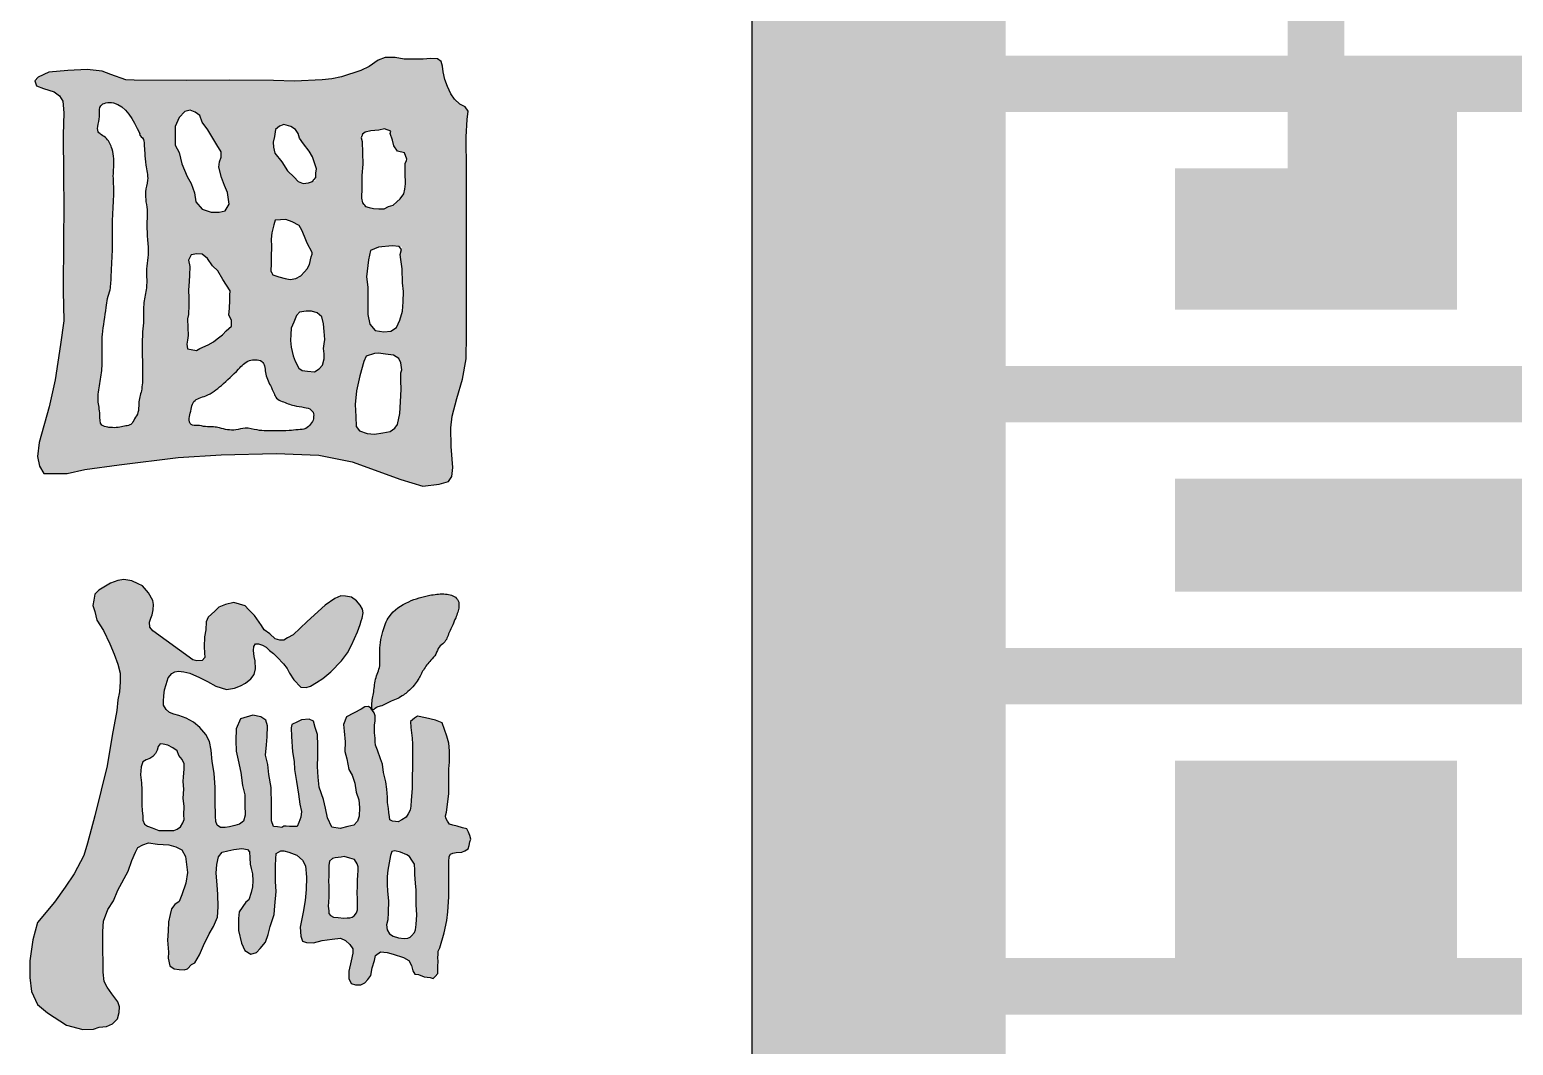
# Model space of a CAD drawing. Extents: x 196430 to 818205, y 904526 to 1974626.
# Drawn here: x 696948 to 698144, y 1837790 to 1838608 of the extents above; entities that cross this region are included whole.
import ezdxf

# ---------------------------------------------------------------- set-up
doc = ezdxf.new("R2010")
doc.units = 0
doc.header["$LTSCALE"] = 1000
doc.header["$MEASUREMENT"] = 0
doc.layers.add('FRAME', color=7, linetype='Continuous')

# ---------------------------------------------------------------- blocks, each defined once
blk = doc.blocks.new('A0')
h = blk.add_hatch(color=256)
h.paths.add_polyline_path([(439903, 457729), (439903, 459229), (438403, 459229), (438403, 457729)])
h.paths.add_polyline_path([(439562.1, 458138.1), (439562.1, 458297.2), (439107.5, 458297.2), (439107.5, 458138.1), (438971.2, 458138.1), (438971.2, 458297.2), (438743.9, 458297.2), (438743.9, 458138.1), (438607.5, 458138.1), (438607.5, 458342.6), (439698.5, 458342.6), (439698.5, 458138.1)], flags=16)
h.paths.add_polyline_path([(439107.5, 457933.5), (438880.3, 457933.5), (438880.3, 457979), (438971.2, 457979), (438971.2, 458047.2), (438743.9, 458047.2), (438743.9, 457979), (438834.8, 457979), (438834.8, 457933.5), (438607.5, 457933.5), (438607.5, 458092.6), (439107.5, 458092.6)], flags=16)
h.paths.add_polyline_path([(439312.1, 458388.1), (439312.1, 458433.5), (439562.1, 458433.5), (439562.1, 458524.5), (438743.9, 458524.5), (438743.9, 458433.5), (439107.5, 458433.5), (439107.5, 458388.1), (438607.5, 458388.1), (438607.5, 458569.9), (439698.5, 458569.9), (439698.5, 458388.1)], flags=16)
h.paths.add_polyline_path([(439312.1, 458615.4), (439312.1, 458660.8), (439562.1, 458660.8), (439562.1, 458774.5), (439107.5, 458774.5), (439107.5, 458615.4), (438607.5, 458615.4), (438607.5, 458819.9), (438834.8, 458819.9), (438834.8, 458774.5), (438743.9, 458774.5), (438743.9, 458660.8), (438971.2, 458660.8), (438971.2, 458819.9), (439698.5, 458819.9), (439698.5, 458615.4)], flags=16)
h.paths.add_polyline_path([(439107.5, 458865.4), (438880.3, 458865.4), (438880.3, 458910.8), (438971.2, 458910.8), (438971.2, 458979), (438743.9, 458979), (438743.9, 458910.8), (438834.8, 458910.8), (438834.8, 458865.4), (438607.5, 458865.4), (438607.5, 459024.5), (439107.5, 459024.5)], flags=16)
at = {"layer": 'FRAME'}
h = blk.add_hatch(color=256, dxfattribs=at)
h.paths.add_polyline_path([(438173, 458728.7), (438173, 458773.1), (438172.7, 458800.1), (438173.6, 458813.9), (438174.2, 458820.6), (438171.9, 458824.2), (438167.5, 458826.4), (438163.3, 458830.2), (438160.4, 458834.5), (438157.7, 458840.6), (438155.4, 458846.1), (438154.1, 458852.4), (438153.6, 458857), (438152.6, 458860.7), (438149.6, 458862.8), (438143.9, 458863.2), (438138, 458862.6), (438122.8, 458862.5), (438115.5, 458863.9), (438107.5, 458863.9), (438101.7, 458861.7), (438094.5, 458856.6), (438087.9, 458853.5), (438072.1, 458848.3), (438064.3, 458846.8), (438056.7, 458846), (438034.4, 458844.9), (438017.3, 458845.4), (437982.3, 458845.7), (437947.6, 458845.4), (437905, 458845.7), (437898.5, 458845.9), (437886.2, 458850.2), (437879.3, 458852.8), (437867.2, 458854.2), (437851.6, 458853.5), (437836.3, 458852), (437827.6, 458848.1), (437825.1, 458845), (437826.3, 458841), (437832.1, 458838.9), (437840.6, 458836.3), (437845, 458833.1), (437847.6, 458828.8), (437848.4, 458819.3), (437847.8, 458801.6), (437848.1, 458769.1), (437848.3, 458742.8), (437848.1, 458718.1), (437847.9, 458675.6), (437848.3, 458651.7), (437845.7, 458632.6), (437841.4, 458604.1), (437836.5, 458582.3), (437828.6, 458553.7), (437827.3, 458542.5), (437828.8, 458534.6), (437832.2, 458528.8), (437840.4, 458528.8), (437851.1, 458528.8), (437865.2, 458531.8), (437893.1, 458535.7), (437940.6, 458541.6), (437975.1, 458543.8), (438019.5, 458544.7), (438054, 458543.4), (438080.8, 458538.2), (438120.1, 458523.9), (438137.8, 458518.4), (438150.8, 458520.1), (438158.5, 458522.2), (438161.1, 458526.3), (438162, 458533.4), (438160.7, 458550.3), (438160.3, 458565.4), (438161.5, 458575), (438165.2, 458589.2), (438169.7, 458604.6), (438172.7, 458621.2), (438172.9, 458640.5)])
h.paths.add_polyline_path([(438121.3, 458659.5), (438119.3, 458652.1), (438116.6, 458646.2), (438111.9, 458643.5), (438106.4, 458642.7), (438099.4, 458643.9), (438095.1, 458649), (438093.5, 458656.8), (438093.5, 458668.7), (438093.3, 458678.7), (438092.4, 458687.2), (438093.9, 458700.9), (438095.5, 458708.5), (438102.1, 458711.1), (438112.9, 458712), (438121, 458711.4), (438119.5, 458705.2), (438119.9, 458701.1), (438121.1, 458693.5), (438121.3, 458682.4), (438122.1, 458675.3), (438121.9, 458666.9)], flags=16)
h.paths.add_polyline_path([(438118.4, 458621.4), (438120.1, 458617.8), (438120.8, 458612.3), (438120, 458609.7), (438120, 458603.4), (438120.4, 458596.7), (438119.7, 458586.5), (438119.2, 458577), (438116.8, 458566.1), (438111.5, 458562.5), (438105.5, 458561.4), (438098.8, 458560.3), (438093, 458561), (438086.7, 458563), (438083.9, 458566.6), (438083.7, 458574.7), (438083.3, 458584.4), (438084.2, 458595.2), (438087.1, 458607.5), (438090.1, 458618.8), (438092.2, 458623.2), (438100.5, 458625.9), (438107.7, 458624.8), (438114.1, 458624.1)], flags=16)
h.paths.add_polyline_path([(438057.6, 458649.2), (438058.2, 458643), (438058.8, 458636.6), (438058.3, 458633.1), (438057.7, 458629.4), (438058.2, 458625), (438058.2, 458621.1), (438056.9, 458616), (438054.2, 458613.1), (438050.4, 458610.5), (438044.8, 458611), (438038.6, 458612), (438034.8, 458619.2), (438033.3, 458623.5), (438031.5, 458630.5), (438031, 458635.8), (438031.4, 458640.7), (438031.6, 458645.8), (438033.8, 458650.5), (438036.9, 458658.4), (438046.3, 458660.1), (438052.7, 458658.2), (438056.4, 458655)], flags=16)
h.paths.add_polyline_path([(438106.6, 458742), (438102.2, 458742), (438097.2, 458742.2), (438089.8, 458744.4), (438088.4, 458750.6), (438088.7, 458758.8), (438088.7, 458768.8), (438089.4, 458777.9), (438089.2, 458787), (438088.9, 458796.2), (438087.4, 458801), (438091.3, 458803.6), (438095.9, 458804.8), (438102.4, 458805.3), (438106.8, 458806.5), (438111.9, 458804.5), (438111.5, 458802.6), (438113.3, 458797.3), (438114.5, 458792.8), (438117.3, 458788.4), (438123, 458787.2), (438125, 458781.7), (438123.6, 458778.6), (438123.6, 458775.1), (438123.6, 458770.9), (438123.9, 458762.1), (438123.3, 458757.8), (438122.4, 458754), (438119.4, 458750), (438116.7, 458747.5), (438113.9, 458745), (438110, 458743.7)], flags=16)
h.paths.add_polyline_path([(438042.3, 458691.3), (438037.8, 458686.3), (438030.7, 458685), (438026.7, 458685.9), (438021.6, 458687.2), (438015.2, 458689.4), (438015.5, 458697.8), (438015.4, 458703.3), (438015.7, 458711.7), (438015.5, 458717.5), (438016.1, 458722.7), (438017.7, 458729), (438018.7, 458732.8), (438022.9, 458733.2), (438027.4, 458733.4), (438032.5, 458731.5), (438038.2, 458728.6), (438040.3, 458724.7), (438042.5, 458719.6), (438044.5, 458714.4), (438048.8, 458706.2), (438047.8, 458703.3), (438046, 458694.9)], flags=16)
edge = h.paths.add_edge_path(flags=16)
edge.add_spline(control_points=[(438049.8, 458575.7), (438049.9, 458577.3), (438047.8, 458580.8), (438041.4, 458582.3), (438033.3, 458583.1), (438026.1, 458586.2), (438019.5, 458588.6), (438017.7, 458594.2), (438014.1, 458600.7), (438010.7, 458608.1), (438010.7, 458615), (438008.2, 458619.8), (438003, 458620.6), (437995.7, 458619.8), (437987.3, 458610.4), (437976.5, 458600.4), (437965, 458590.9), (437953.5, 458588.9), (437951, 458581.5), (437950.2, 458576.1), (437948.9, 458571.2), (437951.4, 458566.9), (437956.8, 458567.8), (437962.5, 458566), (437968.6, 458566.6), (437976.5, 458564.7), (437985.2, 458562.5), (437995.2, 458566.2), (438006, 458562.7), (438017.8, 458563.2), (438028.9, 458562.9), (438036.8, 458564.1), (438043.4, 458564.2), (438047.4, 458568.2), (438049.8, 458571.8), (438049.6, 458574.5), (438049.8, 458575.5), (438049.8, 458575.7)], knot_values=[0, 0, 0, 0, 0.002527, 0.005819, 0.010541, 0.016212, 0.01905, 0.021488, 0.025344, 0.031678, 0.03458, 0.036892, 0.039871, 0.042673, 0.048877, 0.059437, 0.067872, 0.07372, 0.076518, 0.079958, 0.083137, 0.084566, 0.087367, 0.090967, 0.094633, 0.097255, 0.104638, 0.10897, 0.114377, 0.122753, 0.128696, 0.132678, 0.136195, 0.139075, 0.141274, 0.141274, 0.143472, 0.143472, 0.143472, 0.143472], degree=3, periodic=0)
h.paths.add_polyline_path([(438045.6, 458763), (438041.4, 458762.4), (438037.2, 458764.1), (438034.1, 458767.4), (438028.8, 458772.5), (438024, 458779.8), (438018.5, 458786.8), (438017.5, 458791.6), (438017.1, 458795.7), (438018.2, 458800.3), (438019, 458805.8), (438024.1, 458810.4), (438033.7, 458807.8), (438037.3, 458802.7), (438038.4, 458798.9), (438041.5, 458794.3), (438046, 458788.5), (438048.7, 458783.9), (438052.1, 458774.5), (438051.6, 458770.6), (438051.4, 458764.7)], flags=16)
h.paths.add_polyline_path([(437983.5, 458652.2), (437983.5, 458647.4), (437979.2, 458643.6), (437976.3, 458640.4), (437970.9, 458636.2), (437964.8, 458632.3), (437957.9, 458629.4), (437955.2, 458627.7), (437950.9, 458628.5), (437948.1, 458629.2), (437947.6, 458632.8), (437948.1, 458636.1), (437948.5, 458640), (437948.3, 458646.2), (437948.1, 458653.4), (437948.8, 458656.7), (437949.2, 458664.2), (437949.2, 458670.1), (437948.8, 458676.4), (437949.5, 458683.3), (437949.7, 458688.4), (437950, 458695.5), (437949, 458700.6), (437950.9, 458704.9), (437955.5, 458705.8), (437959.8, 458705.4), (437964.3, 458702), (437968.2, 458696), (437972.5, 458692), (437976.5, 458685), (437982.5, 458675.9), (437982.3, 458672.5), (437982.3, 458668), (437981.8, 458661.8), (437981.3, 458656.3)], flags=16)
h.paths.add_polyline_path([(437981.6, 458745.6), (437978.5, 458740.4), (437973.6, 458739.2), (437967.2, 458739.2), (437959.8, 458741.6), (437954.9, 458747.5), (437953.7, 458754.8), (437950.9, 458762.5), (437947.9, 458768), (437943.6, 458778.2), (437941.4, 458787.4), (437938, 458793.2), (437938, 458800.6), (437938, 458808.3), (437941.4, 458815.6), (437946, 458820.3), (437950.3, 458821.5), (437954.3, 458819.9), (437958, 458817.2), (437959.8, 458811.7), (437964.4, 458805.5), (437971.8, 458793.5), (437975.2, 458788), (437975.2, 458783.7), (437973.9, 458779.7), (437973.3, 458775.4), (437975.5, 458767.1), (437977.9, 458760.7), (437980.4, 458755.1)], flags=16)
edge = h.paths.add_edge_path(flags=16)
edge.add_spline(control_points=[(437909.7, 458802.6), (437904.2, 458813.8), (437897.6, 458827.2), (437882.7, 458827.9), (437876.8, 458825.1), (437877.4, 458817.5), (437876.5, 458811.2), (437874.9, 458804.2), (437879.3, 458801.3), (437884.4, 458798), (437887.5, 458790.6), (437889.3, 458780.4), (437887.9, 458770.2), (437889.1, 458755.8), (437888, 458742.5), (437887.6, 458729.4), (437887.6, 458719.8), (437887.8, 458706.5), (437886.5, 458691.9), (437886.5, 458678.1), (437883.3, 458669.8), (437882.2, 458657.5), (437879.2, 458643.5), (437879.1, 458627.6), (437879.6, 458614.3), (437877.5, 458601.4), (437875.1, 458588), (437878, 458577.7), (437877, 458567.3), (437883.5, 458565.9), (437888.3, 458565.5), (437893.3, 458565.7), (437898.1, 458567), (437903.2, 458567.8), (437905.4, 458573), (437909.1, 458578), (437908.3, 458586.3), (437911.6, 458596.1), (437912.1, 458610.4), (437911.4, 458626.1), (437911.6, 458640.9), (437913, 458653.9), (437912.1, 458665.9), (437916.1, 458680), (437914.4, 458693.1), (437917.5, 458709.9), (437914.4, 458724.5), (437916.4, 458741.4), (437912.7, 458753.4), (437917.1, 458765.9), (437914.4, 458776.5), (437913.6, 458786.1), (437913.2, 458793.6), (437913.1, 458798.6), (437908.5, 458801.9), (437909.7, 458802.6)], knot_values=[0, 0, 0, 0, 0.018146, 0.021527, 0.024136, 0.027751, 0.032484, 0.035867, 0.037864, 0.040682, 0.045977, 0.050365, 0.058073, 0.062776, 0.074435, 0.080265, 0.084588, 0.090415, 0.102457, 0.109059, 0.113164, 0.117151, 0.129485, 0.137005, 0.143584, 0.151453, 0.159009, 0.165443, 0.170235, 0.173027, 0.175101, 0.178487, 0.181175, 0.183551, 0.186522, 0.189717, 0.193869, 0.199619, 0.206783, 0.217498, 0.225959, 0.231422, 0.239131, 0.245805, 0.25558, 0.260686, 0.274148, 0.27979, 0.288843, 0.294189, 0.300997, 0.306477, 0.310428, 0.313259, 0.31555, 0.31555, 0.31555, 0.31555], degree=3, periodic=0)
h = blk.add_hatch(color=256, dxfattribs=at)
h.paths.add_polyline_path([(438138.8, 458123.1), (438143.6, 458122.4), (438146, 458121.6), (438147.8, 458123.3), (438149.7, 458125.7), (438149.8, 458128.2), (438149.9, 458132), (438150.1, 458135.1), (438149.8, 458138.9), (438150.1, 458140.8), (438150.1, 458143.7), (438151.4, 458146.4), (438154.9, 458158.4), (438157.2, 458168.5), (438158, 458175.5), (438158.8, 458187.6), (438158.8, 458196.6), (438158.8, 458203.1), (438158.7, 458215.7), (438158.9, 458219.9), (438160.1, 458221.8), (438162, 458222.7), (438164.7, 458223.3), (438169.2, 458223.4), (438171.7, 458224.7), (438174.3, 458226.3), (438175.2, 458228.8), (438175.6, 458231.9), (438176.3, 458234.1), (438175.6, 458237), (438174.6, 458239.6), (438173.1, 458242.2), (438169.7, 458243.1), (438165.3, 458244.5), (438162, 458245.4), (438159.2, 458246.1), (438157.6, 458248.6), (438156.3, 458251), (438155.9, 458252.9), (438156.7, 458255.7), (438158.7, 458270.4), (438158.8, 458282.9), (438158.6, 458290.7), (438159.2, 458296), (438159.1, 458305.1), (438158.7, 458311.3), (438157.1, 458316.9), (438153.2, 458327.8), (438147.9, 458330), (438139.9, 458331.7), (438133.4, 458333.1), (438131, 458331.6), (438127.9, 458328.7), (438128, 458324.1), (438129.2, 458315.5), (438129.3, 458310.5), (438129.3, 458302.2), (438129.4, 458297.3), (438129.3, 458292.8), (438129.2, 458283.4), (438129.1, 458274.8), (438128.4, 458265.5), (438128, 458260.7), (438127.4, 458257.4), (438126, 458254.5), (438124.4, 458251.8), (438120.8, 458249.5), (438117.9, 458247.9), (438115.8, 458248.1), (438113.2, 458248.4), (438111.1, 458249.5), (438110.9, 458252.1), (438110.4, 458255.4), (438110.1, 458258.8), (438109.3, 458263.5), (438109.3, 458267.9), (438108.6, 458274.4), (438107.9, 458280.1), (438106.1, 458287.7), (438105.3, 458294.4), (438103.5, 458298.6), (438101.1, 458305.8), (438099.7, 458309.7), (438099.2, 458312.4), (438099.3, 458315.4), (438098.7, 458319.8), (438098.7, 458322.7), (438098.8, 458326.1), (438099.4, 458329), (438099.4, 458331.3), (438099.4, 458333.4), (438098.6, 458335.8), (438095.8, 458339.5), (438093.9, 458341), (438091.1, 458340.6), (438088.1, 458338.8), (438076.2, 458332.5), (438073.9, 458326.5), (438074.3, 458321.1), (438075.1, 458312.4), (438074.9, 458304.7), (438076.6, 458298.7), (438078.2, 458290.2), (438080.7, 458285.6), (438083, 458279.2), (438084.1, 458271.9), (438086.1, 458265.7), (438086.7, 458259.5), (438086.3, 458252.4), (438085.1, 458248.5), (438082, 458245.4), (438077.4, 458244.1), (438071.2, 458242.7), (438064.3, 458243.7), (438060.9, 458251.3), (438059.3, 458259.1), (438057.8, 458265.9), (438054.1, 458275.8), (438053.3, 458283.9), (438052.8, 458292.5), (438053.1, 458300.9), (438053.1, 458309.5), (438052.8, 458318.4), (438051, 458323.9), (438049.7, 458329.1), (438046, 458330.7), (438040, 458330.1), (438036.6, 458328.6), (438032.2, 458326.5), (438031.7, 458323.6), (438031.9, 458316.8), (438032.6, 458304.5), (438034.1, 458296.7), (438034.2, 458290.2), (438036, 458280.4), (438037.4, 458270.3), (438038.6, 458262.1), (438039.9, 458256.3), (438039.5, 458251.7), (438037.9, 458247.5), (438036.5, 458244.1), (438033.5, 458244.1), (438030.3, 458244.3), (438027.6, 458244.6), (438025.8, 458244.6), (438024.2, 458243.5), (438020.6, 458243.8), (438017.5, 458244.2), (438015.7, 458248.7), (438015.7, 458251.6), (438015.7, 458255.7), (438015.9, 458261.7), (438015.6, 458275.7), (438013.7, 458286.1), (438012.8, 458294.2), (438011, 458301.8), (438011.7, 458310.1), (438012.4, 458316.5), (438012.6, 458325.3), (438011.2, 458329.9), (438007.3, 458332.7), (438000.6, 458333.8), (437990.7, 458330.9), (437987.2, 458322.9), (437987, 458313.6), (437987.2, 458304.8), (437988.8, 458297.7), (437991.1, 458287.7), (437992.3, 458277.3), (437994.3, 458269.8), (437994.3, 458261.6), (437994.5, 458253.3), (437993.1, 458248.6), (437990.1, 458246), (437986.2, 458244.9), (437981.9, 458243.9), (437978.3, 458243.3), (437974.8, 458243.5), (437972, 458245.3), (437970.9, 458248.2), (437970.7, 458252.5), (437970.3, 458264.5), (437970.5, 458275.7), (437969.5, 458287.1), (437967.9, 458296.7), (437967.1, 458305.8), (437965.9, 458312.6), (437962.8, 458318.3), (437958.1, 458324), (437953, 458328.2), (437947.1, 458331.6), (437941.1, 458333.6), (437937, 458334.6), (437933.5, 458336), (437930.9, 458338.6), (437928.6, 458342), (437928.8, 458345.2), (437929.1, 458349.4), (437929.6, 458354.2), (437930.9, 458358.7), (437932.5, 458364.1), (437935.4, 458367.5), (437937.9, 458368.9), (437940.7, 458369.4), (437945, 458368.9), (437950, 458367.8), (437957.8, 458364.3), (437964.2, 458361.1), (437970.9, 458357.4), (437979.6, 458354.6), (437986, 458355.7), (437990.8, 458357.5), (437994.9, 458359.6), (437999.1, 458363.3), (438001.9, 458366.8), (438002.9, 458371.3), (438002.6, 458377.8), (438001.9, 458381.2), (438001.3, 458385.9), (438001.5, 458389.3), (438002.9, 458391.3), (438005.3, 458391.3), (438008.5, 458390.2), (438011.4, 458388.8), (438014.1, 458386.1), (438017.4, 458383.7), (438020.4, 458380.6), (438025.4, 458375.4), (438028.4, 458371.4), (438030.2, 458367.7), (438033.7, 458362.5), (438039.4, 458356.5), (438043.6, 458356.2), (438047.3, 458357.3), (438052.1, 458360.3), (438057.1, 458363.5), (438063.5, 458368.9), (438072.1, 458377.8), (438076.9, 458384.1), (438080.3, 458390.2), (438085.1, 458401.2), (438087.2, 458406.9), (438088.1, 458409.9), (438088.8, 458412.1), (438089.7, 458416.3), (438089, 458419.3), (438087.2, 458422.5), (438084.4, 458426), (438080.2, 458429), (438075.3, 458429.8), (438071.6, 458430), (438066.7, 458427.9), (438059.1, 458422.5), (438044.4, 458409.4), (438039, 458404.1), (438033.3, 458398.7), (438028.8, 458396.2), (438025.8, 458394.3), (438022.5, 458394.3), (438018.8, 458395.4), (438014.4, 458399.4), (438009.8, 458402.7), (438007.7, 458406.3), (438002.2, 458414.2), (437997.3, 458419.1), (437994.5, 458421.9), (437985.5, 458424.6), (437978.6, 458423.1), (437973.3, 458420.9), (437970.2, 458417.7), (437964.7, 458412.9), (437963.1, 458409.1), (437962.8, 458402.7), (437961.7, 458397.1), (437961.6, 458389), (437961.9, 458384.1), (437962.1, 458380.4), (437959.8, 458378.1), (437955.6, 458377.6), (437952.4, 458378.6), (437920.2, 458401.9), (437917.7, 458404.9), (437917.4, 458408.9), (437918.4, 458412.2), (437919.5, 458414.7), (437920.3, 458418.9), (437920.7, 458423), (437920.2, 458426.3), (437916.7, 458432.5), (437911.7, 458438.1), (437908.2, 458439.7), (437903.3, 458442.1), (437896.8, 458443.2), (437891.9, 458442.5), (437886.1, 458440.2), (437876.7, 458434.6), (437873.5, 458431.4), (437872.6, 458426.5), (437871.9, 458422.2), (437873.5, 458417.5), (437875.1, 458410.5), (437880.4, 458402.2), (437885.4, 458391.5), (437889, 458383.2), (437891.8, 458375.1), (437893.9, 458367.7), (437893.9, 458360.9), (437893.4, 458352.8), (437891.8, 458346.4), (437891.2, 458337.7), (437887.4, 458317.6), (437883.2, 458293.2), (437878.6, 458273.4), (437873.3, 458252.8), (437867.4, 458230.8), (437864.5, 458220.8), (437856.6, 458206), (437849.6, 458195.3), (437840.8, 458183.1), (437827.2, 458166.9), (437823.5, 458153), (437820.9, 458135.9), (437820.9, 458122.4), (437822.3, 458111.3), (437827.2, 458100.8), (437835.3, 458094.1), (437850.6, 458084.1), (437863.6, 458080.5), (437872.2, 458080.8), (437876.8, 458082.4), (437882.8, 458083.1), (437887.7, 458085.2), (437891.6, 458089.1), (437893, 458094.2), (437893.3, 458098.9), (437891.9, 458103), (437887, 458109.3), (437883.3, 458114.7), (437881, 458119.3), (437880.1, 458126.7), (437880, 458135), (437879.8, 458144.5), (437879.8, 458152.4), (437879.8, 458159.6), (437880.3, 458167.9), (437883.8, 458177.2), (437888.4, 458184.4), (437891.9, 458192.8), (437900.2, 458208.1), (437903.2, 458216.9), (437906.2, 458223.5), (437908.1, 458227.2), (437912, 458229.3), (437916.7, 458231.1), (437923.9, 458229.9), (437933.1, 458229.5), (437938.8, 458227.9), (437943.5, 458225.3), (437946.5, 458219.9), (437948.1, 458207), (437946.8, 458198.6), (437943.4, 458189), (437941.3, 458183.8), (437937.8, 458181.4), (437935.3, 458177.9), (437934, 458173.4), (437932.7, 458167.4), (437932.6, 458159.9), (437932, 458152.6), (437932.7, 458143), (437932.6, 458138), (437933.8, 458132), (437937.4, 458129.5), (437941.4, 458129), (437945.4, 458128.8), (437948, 458129.5), (437951.2, 458132.9), (437954, 458134.3), (437957.8, 458140.9), (437961.1, 458148.4), (437965.6, 458157.8), (437968.9, 458163.7), (437972.2, 458171.2), (437972.8, 458179.4), (437972.6, 458189.3), (437972.1, 458197.2), (437971.2, 458206.6), (437971.6, 458213.5), (437973.1, 458219.8), (437976.1, 458223.5), (437980.6, 458224.5), (437985.3, 458225.6), (437991.9, 458226.4), (437996.5, 458225.6), (437998.1, 458223.9), (437998.3, 458218.9), (437998.5, 458213.9), (437999.4, 458210.3), (438000.5, 458206), (438000.6, 458200.5), (438000.4, 458195.6), (437999.3, 458190.9), (437997.4, 458185), (437995, 458183.1), (437989.6, 458175.5), (437989.2, 458170.1), (437989.2, 458160.4), (437991.5, 458150.2), (437994.2, 458144.2), (437999.2, 458141.3), (438003.7, 458142.7), (438006.7, 458145.9), (438011, 458150.9), (438013, 458157.2), (438014.6, 458163.7), (438018, 458173.2), (438018.4, 458180.3), (438019.6, 458191.7), (438018.9, 458200), (438018.9, 458207.4), (438019.1, 458212.9), (438019.2, 458218.1), (438019.6, 458222.4), (438023.2, 458224.5), (438025.8, 458224.5), (438029.8, 458223.6), (438036.2, 458221.1), (438040.8, 458217), (438043.2, 458212.4), (438044, 458203.5), (438043.6, 458193.3), (438042.9, 458184.6), (438041.4, 458175.2), (438039, 458163.1), (438039.3, 458155.9), (438040.8, 458151.8), (438044, 458150.7), (438049.7, 458150.5), (438056.6, 458152.2), (438064.7, 458153.5), (438071.4, 458154.2), (438075.3, 458152.4), (438079, 458149), (438081.2, 458145.7), (438081.2, 458142), (438080.1, 458135.9), (438078.2, 458127.7), (438078.2, 458121.7), (438080.1, 458117.8), (438083.5, 458116.7), (438087.8, 458116.6), (438091, 458118.1), (438093.4, 458121), (438095.8, 458124.1), (438096.8, 458130.3), (438098.9, 458136.1), (438099.7, 458140.2), (438103.7, 458143.3), (438109, 458142.7), (438113.9, 458141.2), (438122.1, 458138.5), (438126.5, 458136.2), (438128.6, 458132.3), (438129.6, 458128), (438131.2, 458125.3), (438134.2, 458125)])
h.paths.add_polyline_path([(438124.9, 458221.4), (438126.9, 458219.9), (438129, 458217), (438131.1, 458213.8), (438131.3, 458208.9), (438131.3, 458205.4), (438131.7, 458198.6), (438132.3, 458192.9), (438132.3, 458187.1), (438132.5, 458181.2), (438133, 458173), (438132.5, 458165.1), (438131.9, 458161), (438131, 458158.8), (438127.9, 458155.3), (438125.7, 458154.3), (438122.6, 458154), (438118.2, 458154.5), (438113.8, 458155.9), (438110.9, 458157.7), (438109, 458160.8), (438108.4, 458164.9), (438109.5, 458169), (438109.8, 458175), (438110, 458184.3), (438109.2, 458192.2), (438109.1, 458197.5), (438109.1, 458204), (438109.5, 458209), (438110.6, 458214.9), (438111.8, 458220.9), (438112.8, 458224), (438115.1, 458224.5), (438119.7, 458223.5)], flags=16)
h.paths.add_polyline_path([(438084.7, 458214), (438085.5, 458211.7), (438085.5, 458209.1), (438085.3, 458204.8), (438085, 458201.2), (438085.1, 458196), (438084.9, 458190.8), (438085.1, 458185.9), (438085.1, 458180.7), (438085.1, 458177), (438084.3, 458174.7), (438082.5, 458172.1), (438080.9, 458171.1), (438078.8, 458170.7), (438076.8, 458170.7), (438074.1, 458170.3), (438069.6, 458170.8), (438065.8, 458171.1), (438063.3, 458172.4), (438062.1, 458174), (438061.9, 458176.2), (438061.5, 458179.9), (438061.7, 458183.2), (438061.9, 458187.4), (438061.9, 458192.2), (438062, 458195.9), (438061.8, 458200.8), (438062, 458204), (438062, 458207.2), (438061.9, 458210.3), (438062.1, 458212.9), (438062.6, 458216.3), (438065, 458218.4), (438067.2, 458218.9), (438071.8, 458219.5), (438074.4, 458219.9), (438078.8, 458218.7), (438082.7, 458217.5)], flags=16)
h.paths.add_polyline_path([(437945.3, 458249.9), (437944.2, 458247.1), (437942.3, 458243.9), (437939.8, 458242), (437937, 458241.1), (437933.5, 458241), (437929.2, 458241), (437925, 458241.1), (437919.6, 458243.1), (437915.9, 458244.5), (437913.4, 458246.2), (437912, 458249.2), (437912, 458252.7), (437911.5, 458256.9), (437911.3, 458261.6), (437911.3, 458267.4), (437911.3, 458273.8), (437911, 458279.3), (437910.3, 458285.9), (437910.6, 458292.2), (437912.2, 458296.4), (437914.7, 458297.8), (437917.6, 458299), (437920.1, 458300.6), (437922.2, 458303.1), (437923.6, 458305.7), (437924.5, 458308.7), (437926, 458310.8), (437928.5, 458310.6), (437932.1, 458309.7), (437936.3, 458307.6), (437939.8, 458305.2), (437941.2, 458301.3), (437943.9, 458298.3), (437945.4, 458294.7), (437945.3, 458290.3), (437944.9, 458284.3), (437944.6, 458280.5), (437945.1, 458274.2), (437944.7, 458267), (437945.3, 458260.2), (437945.1, 458253.6)], flags=16)
edge = h.paths.add_edge_path(flags=17)
edge.add_spline(control_points=[(438166.7, 458424.9), (438166.1, 458426.4), (438163.4, 458430.7), (438153.9, 458432.1), (438141.3, 458430.5), (438125.6, 458426), (438110.5, 458416.2), (438104.7, 458399.9), (438102.3, 458386.4), (438104, 458373.1), (438098.8, 458363.1), (438098.5, 458350.9), (438096.1, 458344.5), (438097, 458337.2), (438100, 458340.5), (438105.1, 458341), (438110.9, 458345.1), (438117.5, 458347.1), (438121.9, 458349.9), (438126.5, 458353.4), (438130.5, 458357.6), (438134.7, 458363.4), (438138, 458370.9), (438143.4, 458377.3), (438148.7, 458382.8), (438150, 458389), (438156.4, 458392.7), (438158.4, 458399.9), (438161.9, 458406.4), (438164, 458412), (438166, 458416.7), (438166.9, 458421), (438166.8, 458423.7), (438166.7, 458424.9)], knot_values=[0, 0, 0, 0, 0.002692, 0.008053, 0.014389, 0.024295, 0.035141, 0.042526, 0.052333, 0.057947, 0.064309, 0.070692, 0.07693, 0.078151, 0.079415, 0.081932, 0.087368, 0.090515, 0.093501, 0.096003, 0.100054, 0.103071, 0.107974, 0.113555, 0.117059, 0.120563, 0.123378, 0.128503, 0.132374, 0.135783, 0.13841, 0.14091, 0.142898, 0.142898, 0.142898, 0.142898], degree=3, periodic=0)
blk.add_lwpolyline([(438403, 459229), (438403, 457729), (439903, 457729), (439903, 459229)], close=True)
for points in [[(438174.2, 458820.6), (438171.9, 458824.2), (438167.5, 458826.4), (438163.3, 458830.2), (438160.4, 458834.5), (438157.7, 458840.6), (438155.4, 458846.1), (438154.1, 458852.4), (438153.6, 458857), (438152.6, 458860.7), (438149.6, 458862.8), (438143.9, 458863.2), (438138, 458862.6), (438122.8, 458862.5), (438115.5, 458863.9), (438107.5, 458863.9), (438101.7, 458861.7), (438094.5, 458856.6), (438087.9, 458853.5), (438072.1, 458848.3), (438064.3, 458846.8), (438056.7, 458846), (438034.4, 458844.9), (438017.3, 458845.4), (437982.3, 458845.7), (437947.6, 458845.4), (437905, 458845.7), (437898.5, 458845.9), (437886.2, 458850.2), (437879.3, 458852.8), (437867.2, 458854.2), (437851.6, 458853.5), (437836.3, 458852), (437827.6, 458848.1), (437825.1, 458845), (437826.3, 458841), (437832.1, 458838.9), (437840.6, 458836.3), (437845, 458833.1), (437847.6, 458828.8), (437848.4, 458819.3), (437847.8, 458801.6), (437848.1, 458769.1), (437848.3, 458742.8), (437848.1, 458718.1), (437847.9, 458675.6), (437848.3, 458651.7), (437845.7, 458632.6), (437841.4, 458604.1), (437836.5, 458582.3), (437828.6, 458553.7), (437827.3, 458542.5), (437828.8, 458534.6), (437832.2, 458528.8), (437840.4, 458528.8), (437851.1, 458528.8), (437865.2, 458531.8), (437893.1, 458535.7), (437940.6, 458541.6), (437975.1, 458543.8), (438019.5, 458544.7), (438054, 458543.4), (438080.8, 458538.2), (438120.1, 458523.9), (438137.8, 458518.4), (438150.8, 458520.1), (438158.5, 458522.2), (438161.1, 458526.3), (438162, 458533.4), (438160.7, 458550.3), (438160.3, 458565.4), (438161.5, 458575), (438165.2, 458589.2), (438169.7, 458604.6), (438172.7, 458621.2), (438172.9, 458640.5), (438173, 458728.7), (438173, 458773.1), (438172.7, 458800.1), (438173.6, 458813.9), (438174.2, 458820.6)], [(437981.6, 458745.6), (437980.4, 458755.1), (437977.9, 458760.7), (437975.5, 458767.1), (437973.3, 458775.4), (437973.9, 458779.7), (437975.2, 458783.7), (437975.2, 458788), (437971.8, 458793.5), (437964.4, 458805.5), (437959.8, 458811.7), (437958, 458817.2), (437954.3, 458819.9), (437950.3, 458821.5), (437946, 458820.3), (437941.4, 458815.6), (437938, 458808.3), (437938, 458800.6), (437938, 458793.2), (437941.4, 458787.4), (437943.6, 458778.2), (437947.9, 458768), (437950.9, 458762.5), (437953.7, 458754.8), (437954.9, 458747.5), (437959.8, 458741.6), (437967.2, 458739.2), (437973.6, 458739.2), (437978.5, 458740.4), (437981.6, 458745.6)], [(438051.3, 458776.7), (438048.7, 458783.9), (438046, 458788.5), (438041.5, 458794.3), (438038.4, 458798.9), (438037.3, 458802.7), (438035, 458805.9), (438031.4, 458808.4), (438025.7, 458810), (438022.3, 458808.7), (438019, 458805.8), (438018.2, 458800.3), (438017.1, 458795.7), (438017.5, 458791.6), (438018.5, 458786.8), (438024, 458779.8), (438028.8, 458772.5), (438034.1, 458767.4), (438037.2, 458764.1), (438041.4, 458762.4), (438045.6, 458763), (438048.8, 458763.9), (438051.5, 458767.1), (438051.6, 458770.6), (438052.1, 458774.2), (438051.3, 458776.7)], [(438124.9, 458782), (438123, 458787.2), (438117.3, 458788.4), (438114.5, 458792.8), (438113.3, 458797.3), (438111.5, 458802.6), (438111.9, 458804.5), (438106.8, 458806.5), (438102.4, 458805.3), (438095.9, 458804.8), (438091.3, 458803.6), (438089, 458802), (438088, 458799.1), (438088.9, 458796.2), (438089.2, 458787), (438089.4, 458777.9), (438088.7, 458768.8), (438088.7, 458758.8), (438088.4, 458750.6), (438089.2, 458746.9), (438091.5, 458743.9), (438094.6, 458743), (438098.1, 458742.1), (438102.2, 458742), (438106.6, 458742), (438110, 458743.7), (438113.9, 458745), (438116.7, 458747.5), (438119.4, 458750), (438122.4, 458754), (438123.3, 458757.8), (438123.9, 458762.1), (438123.6, 458770.9), (438123.6, 458775.1), (438123.6, 458778.6), (438124.6, 458780.8), (438124.9, 458782)], [(438048.6, 458706.7), (438044.5, 458714.4), (438042.5, 458719.6), (438040.3, 458724.7), (438038.2, 458728.6), (438032.5, 458731.5), (438027.4, 458733.4), (438022.9, 458733.2), (438018.7, 458732.8), (438017.7, 458729), (438016.1, 458722.7), (438015.5, 458717.5), (438015.7, 458711.7), (438015.4, 458703.3), (438015.5, 458697.8), (438015.3, 458691.6), (438016.9, 458688.8), (438021.6, 458687.2), (438026.7, 458685.9), (438030.7, 458685), (438035.4, 458685.9), (438039.3, 458688), (438042.3, 458691.3), (438044.6, 458693.6), (438046.5, 458697.1), (438047.8, 458703.3), (438048.6, 458705.4), (438048.6, 458706.7)], [(438119.5, 458705.2), (438120.5, 458709.3), (438118.6, 458711.5), (438112.9, 458712), (438102.1, 458711.1), (438095.5, 458708.5), (438093.9, 458700.9), (438092.4, 458687.2), (438093.3, 458678.7), (438093.5, 458668.7), (438093.5, 458656.8), (438095.1, 458649), (438099.4, 458643.9), (438106.4, 458642.7), (438111.9, 458643.5), (438116.6, 458646.2), (438119.3, 458652.1), (438121.3, 458659.5), (438121.9, 458666.9), (438122.1, 458675.3), (438121.3, 458682.4), (438121.1, 458693.5), (438119.9, 458701.1), (438119.5, 458705.2)], [(437983.5, 458647.4), (437983.5, 458652.2), (437981.3, 458656.3), (437981.8, 458661.8), (437982.3, 458668), (437982.3, 458672.5), (437982.5, 458675.9), (437976.5, 458685), (437972.5, 458692), (437968.2, 458696), (437964.3, 458702), (437959.8, 458705.4), (437955.5, 458705.8), (437950.9, 458704.9), (437949, 458700.6), (437950, 458695.5), (437949.7, 458688.4), (437949.5, 458683.3), (437948.8, 458676.4), (437949.2, 458670.1), (437949.2, 458664.2), (437948.8, 458656.7), (437948.1, 458653.4), (437948.3, 458646.2), (437948.5, 458640), (437948.1, 458636.1), (437947.6, 458632.8), (437948.1, 458629.2), (437950.9, 458628.5), (437955.2, 458627.7), (437957.9, 458629.4), (437964.8, 458632.3), (437968.9, 458634.9), (437972, 458637.1), (437976.3, 458640.4), (437979.2, 458643.6), (437983.5, 458647.4), (437983.5, 458647.4)], [(438058.8, 458636.6), (438058.2, 458643), (438057.6, 458649.2), (438056.4, 458655), (438052.7, 458658.2), (438048, 458659.6), (438043.7, 458659.6), (438038.4, 458658.6), (438036, 458656), (438033.8, 458650.5), (438031.6, 458645.8), (438031.4, 458640.7), (438031, 458635.8), (438031.5, 458630.5), (438033.3, 458623.5), (438034.8, 458619.2), (438037.8, 458613.6), (438040.6, 458611.7), (438044.8, 458611), (438050.4, 458610.5), (438054.2, 458613.1), (438056.9, 458616), (438058.2, 458621.1), (438058.2, 458625), (438057.7, 458629.4), (438058.3, 458633.1), (438058.8, 458636.6)], [(438120.1, 458617.8), (438118.4, 458621.4), (438114.1, 458624.1), (438107.7, 458624.8), (438101.9, 458625.6), (438098.8, 458625.3), (438092.2, 458623.2), (438090.1, 458618.8), (438087.1, 458607.5), (438084.2, 458595.2), (438083.3, 458584.4), (438083.7, 458574.7), (438083.9, 458566.6), (438086.7, 458563), (438093, 458561), (438098.8, 458560.3), (438105.5, 458561.4), (438111.5, 458562.5), (438115.3, 458565.1), (438117.2, 458568.1), (438119.2, 458577), (438119.7, 458586.5), (438120.4, 458596.7), (438120, 458603.4), (438120, 458609.7), (438120.8, 458612.3), (438120.1, 458617.8)], [(438088.8, 458412.1), (438089.7, 458416.3), (438089, 458419.3), (438087.2, 458422.5), (438084.4, 458426), (438080.2, 458429), (438075.3, 458429.8), (438071.6, 458430), (438066.7, 458427.9), (438059.1, 458422.5), (438044.4, 458409.4), (438039, 458404.1), (438033.3, 458398.7), (438028.8, 458396.2), (438025.8, 458394.3), (438022.5, 458394.3), (438018.8, 458395.4), (438014.4, 458399.4), (438009.8, 458402.7), (438007.7, 458406.3), (438002.2, 458414.2), (437997.3, 458419.1), (437994.5, 458421.9), (437985.5, 458424.6), (437978.6, 458423.1), (437973.3, 458420.9), (437970.2, 458417.7), (437964.7, 458412.9), (437963.1, 458409.1), (437962.8, 458402.7), (437961.7, 458397.1), (437961.6, 458389), (437961.9, 458384.1), (437962.1, 458380.4), (437959.8, 458378.1), (437955.6, 458377.6), (437952.4, 458378.6), (437920.2, 458401.9), (437917.7, 458404.9), (437917.4, 458408.9), (437918.4, 458412.2), (437919.5, 458414.7), (437920.3, 458418.9), (437920.7, 458423), (437920.2, 458426.3), (437916.7, 458432.5), (437911.7, 458438.1), (437908.2, 458439.7), (437903.3, 458442.1), (437896.8, 458443.2), (437891.9, 458442.5), (437886.1, 458440.2), (437876.7, 458434.6), (437873.5, 458431.4), (437872.6, 458426.5), (437871.9, 458422.2), (437873.5, 458417.5), (437875.1, 458410.5), (437880.4, 458402.2), (437885.4, 458391.5), (437889, 458383.2), (437891.8, 458375.1), (437893.9, 458367.7), (437893.9, 458360.9), (437893.4, 458352.8), (437891.8, 458346.4), (437891.2, 458337.7), (437887.4, 458317.6), (437883.2, 458293.2), (437878.6, 458273.4), (437873.3, 458252.8), (437867.4, 458230.8), (437864.5, 458220.8), (437856.6, 458206), (437849.6, 458195.3), (437840.8, 458183.1), (437827.2, 458166.9), (437823.5, 458153), (437820.9, 458135.9), (437820.9, 458122.4), (437822.3, 458111.3), (437827.2, 458100.8), (437835.3, 458094.1), (437850.6, 458084.1), (437863.6, 458080.5), (437872.2, 458080.8), (437876.8, 458082.4), (437882.8, 458083.1), (437887.7, 458085.2), (437891.6, 458089.1), (437893, 458094.2), (437893.3, 458098.9), (437891.9, 458103), (437887, 458109.3), (437883.3, 458114.7), (437881, 458119.3), (437880.1, 458126.7), (437880, 458135), (437879.8, 458144.5), (437879.8, 458152.4), (437879.8, 458159.6), (437880.3, 458167.9), (437883.8, 458177.2), (437888.4, 458184.4), (437891.9, 458192.8), (437900.2, 458208.1), (437903.2, 458216.9), (437906.2, 458223.5), (437908.1, 458227.2), (437912, 458229.3), (437916.7, 458231.1), (437923.9, 458229.9), (437933.1, 458229.5), (437938.8, 458227.9), (437943.5, 458225.3), (437946.5, 458219.9), (437948.1, 458207), (437946.8, 458198.6), (437943.4, 458189), (437941.3, 458183.8), (437937.8, 458181.4), (437935.3, 458177.9), (437934, 458173.4), (437932.7, 458167.4), (437932.6, 458159.9), (437932, 458152.6), (437932.7, 458143), (437932.6, 458138), (437933.8, 458132), (437937.4, 458129.5), (437941.4, 458129), (437945.4, 458128.8), (437948, 458129.5), (437951.2, 458132.9), (437954, 458134.3), (437957.8, 458140.9), (437961.1, 458148.4), (437965.6, 458157.8), (437968.9, 458163.7), (437972.2, 458171.2), (437972.8, 458179.4), (437972.6, 458189.3), (437972.1, 458197.2), (437971.2, 458206.6), (437971.6, 458213.5), (437973.1, 458219.8), (437976.1, 458223.5), (437980.6, 458224.5), (437985.3, 458225.6), (437991.9, 458226.4), (437996.5, 458225.6), (437998.1, 458223.9), (437998.3, 458218.9), (437998.5, 458213.9), (437999.4, 458210.3), (438000.5, 458206), (438000.6, 458200.5), (438000.4, 458195.6), (437999.3, 458190.9), (437997.4, 458185), (437995, 458183.1), (437989.6, 458175.5), (437989.2, 458170.1), (437989.2, 458160.4), (437991.5, 458150.2), (437994.2, 458144.2), (437999.2, 458141.3), (438003.7, 458142.7), (438006.7, 458145.9), (438011, 458150.9), (438013, 458157.2), (438014.6, 458163.7), (438018, 458173.2), (438018.4, 458180.3), (438019.6, 458191.7), (438018.9, 458200), (438018.9, 458207.4), (438019.1, 458212.9), (438019.2, 458218.1), (438019.6, 458222.4), (438019.6, 458222.4), (438023.2, 458224.5), (438025.8, 458224.5), (438029.8, 458223.6), (438036.2, 458221.1), (438040.8, 458217), (438043.2, 458212.4), (438044, 458203.5), (438043.6, 458193.3), (438042.9, 458184.6), (438041.4, 458175.2), (438039, 458163.1), (438039.3, 458155.9), (438040.8, 458151.8), (438044, 458150.7), (438049.7, 458150.5), (438056.6, 458152.2), (438064.7, 458153.5), (438071.4, 458154.2), (438075.3, 458152.4), (438079, 458149), (438081.2, 458145.7), (438081.2, 458142), (438080.1, 458135.9), (438078.2, 458127.7), (438078.2, 458121.7), (438080.1, 458117.8), (438083.5, 458116.7), (438087.8, 458116.6), (438091, 458118.1), (438093.4, 458121), (438095.8, 458124.1), (438096.8, 458130.3), (438098.9, 458136.1), (438099.7, 458140.2), (438099.7, 458140.2), (438103.7, 458143.3), (438109, 458142.7), (438113.9, 458141.2), (438122.1, 458138.5), (438126.5, 458136.2), (438128.6, 458132.3), (438129.6, 458128), (438131.2, 458125.3), (438134.2, 458125), (438138.8, 458123.1), (438143.6, 458122.4), (438146, 458121.6), (438147.8, 458123.3), (438149.7, 458125.7), (438149.8, 458128.2), (438149.9, 458132), (438150.1, 458135.1), (438149.8, 458138.9), (438150.1, 458140.8), (438150.1, 458143.7), (438151.4, 458146.4), (438154.9, 458158.4), (438157.2, 458168.5), (438158, 458175.5), (438158.8, 458187.6), (438158.8, 458196.6), (438158.8, 458203.1), (438158.7, 458215.7), (438158.9, 458219.9), (438160.1, 458221.8), (438162, 458222.7), (438164.7, 458223.3), (438169.2, 458223.4), (438171.7, 458224.7), (438174.3, 458226.3), (438175.2, 458228.8), (438175.6, 458231.9), (438176.3, 458234.1), (438175.6, 458237), (438174.6, 458239.6), (438173.1, 458242.2), (438169.7, 458243.1), (438165.3, 458244.5), (438162, 458245.4), (438159.2, 458246.1), (438157.6, 458248.6), (438156.3, 458251), (438155.9, 458252.9), (438156.7, 458255.7), (438158.7, 458270.4), (438158.8, 458282.9), (438158.6, 458290.7), (438159.2, 458296), (438159.1, 458305.1), (438158.7, 458311.3), (438157.1, 458316.9), (438153.2, 458327.8), (438147.9, 458330), (438139.9, 458331.7), (438133.4, 458333.1), (438131, 458331.6), (438127.9, 458328.7), (438128, 458324.1), (438129.2, 458315.5), (438129.3, 458310.5), (438129.3, 458302.2), (438129.4, 458297.3), (438129.3, 458292.8), (438129.2, 458283.4), (438129.1, 458274.8), (438128.4, 458265.5), (438128, 458260.7), (438127.4, 458257.4), (438126, 458254.5), (438124.4, 458251.8), (438120.8, 458249.5), (438117.9, 458247.9), (438115.8, 458248.1), (438113.2, 458248.4), (438111.1, 458249.5), (438110.9, 458252.1), (438110.4, 458255.4), (438110.1, 458258.8), (438109.3, 458263.5), (438109.3, 458267.9), (438108.6, 458274.4), (438107.9, 458280.1), (438106.1, 458287.7), (438105.3, 458294.4), (438103.5, 458298.6), (438101.1, 458305.8), (438099.7, 458309.7), (438099.2, 458312.4), (438099.3, 458315.4), (438098.7, 458319.8), (438098.7, 458322.7), (438098.8, 458326.1), (438099.4, 458329), (438099.4, 458331.3), (438099.4, 458333.4), (438098.6, 458335.8), (438095.8, 458339.5), (438093.9, 458341), (438091.1, 458340.6), (438088.1, 458338.8), (438076.2, 458332.5), (438073.9, 458326.5), (438074.3, 458321.1), (438075.1, 458312.4), (438074.9, 458304.7), (438076.6, 458298.7), (438078.2, 458290.2), (438080.7, 458285.6), (438083, 458279.2), (438084.1, 458271.9), (438086.1, 458265.7), (438086.7, 458259.5), (438086.3, 458252.4), (438085.1, 458248.5), (438082, 458245.4), (438077.4, 458244.1), (438071.2, 458242.7), (438064.3, 458243.7), (438060.9, 458251.3), (438059.3, 458259.1), (438057.8, 458265.9), (438054.1, 458275.8), (438053.3, 458283.9), (438052.8, 458292.5), (438053.1, 458300.9), (438053.1, 458309.5), (438052.8, 458318.4), (438051, 458323.9), (438049.7, 458329.1), (438046, 458330.7), (438040, 458330.1), (438036.6, 458328.6), (438032.2, 458326.5), (438031.7, 458323.6), (438031.9, 458316.8), (438032.6, 458304.5), (438034.1, 458296.7), (438034.2, 458290.2), (438036, 458280.4), (438037.4, 458270.3), (438038.6, 458262.1), (438039.9, 458256.3), (438039.5, 458251.7), (438037.9, 458247.5), (438036.5, 458244.1), (438033.5, 458244.1), (438030.3, 458244.3), (438027.6, 458244.6), (438025.8, 458244.6), (438024.2, 458243.5), (438020.6, 458243.8), (438017.5, 458244.2), (438017.5, 458244.2), (438015.7, 458248.7), (438015.7, 458251.6), (438015.7, 458255.7), (438015.9, 458261.7), (438015.6, 458275.7), (438013.7, 458286.1), (438012.8, 458294.2), (438011, 458301.8), (438011.7, 458310.1), (438012.4, 458316.5), (438012.6, 458325.3), (438011.2, 458329.9), (438007.3, 458332.7), (438000.6, 458333.8), (437990.7, 458330.9), (437987.2, 458322.9), (437987, 458313.6), (437987.2, 458304.8), (437988.8, 458297.7), (437991.1, 458287.7), (437992.3, 458277.3), (437994.3, 458269.8), (437994.3, 458261.6), (437994.5, 458253.3), (437993.1, 458248.6), (437990.1, 458246), (437986.2, 458244.9), (437981.9, 458243.9), (437978.3, 458243.3), (437974.8, 458243.5), (437972, 458245.3), (437970.9, 458248.2), (437970.7, 458252.5), (437970.3, 458264.5), (437970.5, 458275.7), (437969.5, 458287.1), (437967.9, 458296.7), (437967.1, 458305.8), (437965.9, 458312.6), (437962.8, 458318.3), (437958.1, 458324), (437953, 458328.2), (437947.1, 458331.6), (437941.1, 458333.6), (437937, 458334.6), (437933.5, 458336), (437930.9, 458338.6), (437928.6, 458342), (437928.8, 458345.2), (437929.1, 458349.4), (437929.6, 458354.2), (437930.9, 458358.7), (437932.5, 458364.1), (437935.4, 458367.5), (437937.9, 458368.9), (437940.7, 458369.4), (437945, 458368.9), (437950, 458367.8), (437957.8, 458364.3), (437964.2, 458361.1), (437970.9, 458357.4), (437979.6, 458354.6), (437986, 458355.7), (437990.8, 458357.5), (437994.9, 458359.6), (437999.1, 458363.3), (438001.9, 458366.8), (438002.9, 458371.3), (438002.6, 458377.8), (438001.9, 458381.2), (438001.3, 458385.9), (438001.5, 458389.3), (438002.9, 458391.3), (438005.3, 458391.3), (438008.5, 458390.2), (438011.4, 458388.8), (438014.1, 458386.1), (438017.4, 458383.7), (438020.4, 458380.6), (438025.4, 458375.4), (438028.4, 458371.4), (438030.2, 458367.7), (438033.7, 458362.5), (438039.4, 458356.5), (438043.6, 458356.2), (438047.3, 458357.3), (438052.1, 458360.3), (438057.1, 458363.5), (438063.5, 458368.9), (438072.1, 458377.8), (438076.9, 458384.1), (438080.3, 458390.2), (438085.1, 458401.2), (438087.2, 458406.9), (438088.1, 458409.9), (438088.8, 458412.1)], [(437945.1, 458253.6), (437945.3, 458260.2), (437944.7, 458267), (437945.1, 458274.2), (437944.6, 458280.5), (437944.9, 458284.3), (437945.3, 458290.3), (437945.4, 458294.7), (437943.9, 458298.3), (437941.2, 458301.3), (437939.8, 458305.2), (437936.3, 458307.6), (437932.1, 458309.7), (437928.5, 458310.6), (437926, 458310.8), (437924.5, 458308.7), (437923.6, 458305.7), (437922.2, 458303.1), (437920.1, 458300.6), (437917.6, 458299), (437914.7, 458297.8), (437912.2, 458296.4), (437910.6, 458292.2), (437910.3, 458285.9), (437911, 458279.3), (437911.3, 458273.8), (437911.3, 458267.4), (437911.3, 458261.6), (437911.5, 458256.9), (437912, 458252.7), (437912, 458249.2), (437913.4, 458246.2), (437915.9, 458244.5), (437919.6, 458243.1), (437925, 458241.1), (437929.2, 458241), (437933.5, 458241), (437937, 458241.1), (437939.8, 458242), (437942.3, 458243.9), (437944.2, 458247.1), (437945.3, 458249.9), (437945.1, 458253.6)], [(438082.5, 458172.1), (438084.3, 458174.7), (438085.1, 458177), (438085.1, 458180.7), (438085.1, 458185.9), (438084.9, 458190.8), (438085.1, 458196), (438085, 458201.2), (438085.3, 458204.8), (438085.5, 458209.1), (438085.5, 458211.7), (438084.7, 458214), (438082.7, 458217.5), (438078.8, 458218.7), (438074.4, 458219.9), (438071.8, 458219.5), (438067.2, 458218.9), (438065, 458218.4), (438062.6, 458216.3), (438062.1, 458212.9), (438061.9, 458210.3), (438062, 458207.2), (438062, 458204), (438061.8, 458200.8), (438062, 458195.9), (438061.9, 458192.2), (438061.9, 458187.4), (438061.7, 458183.2), (438061.5, 458179.9), (438061.9, 458176.2), (438062.1, 458174), (438063.3, 458172.4), (438065.8, 458171.1), (438069.6, 458170.8), (438074.1, 458170.3), (438076.8, 458170.7), (438078.8, 458170.7), (438080.9, 458171.1), (438082.5, 458172.1)], [(438128.6, 458156.1), (438131, 458158.8), (438131.9, 458161), (438132.5, 458165.1), (438133, 458173), (438132.5, 458181.2), (438132.3, 458187.1), (438132.3, 458192.9), (438131.7, 458198.6), (438131.3, 458205.4), (438131.3, 458208.9), (438131.1, 458213.8), (438129, 458217), (438126.9, 458219.9), (438124.9, 458221.4), (438119.7, 458223.5), (438115.1, 458224.5), (438112.8, 458224), (438111.8, 458220.9), (438110.6, 458214.9), (438109.5, 458209), (438109.1, 458204), (438109.1, 458197.5), (438109.2, 458192.2), (438110, 458184.3), (438109.8, 458175), (438109.5, 458169), (438108.4, 458164.9), (438109, 458160.8), (438110.9, 458157.7), (438113.8, 458155.9), (438118.2, 458154.5), (438122.6, 458154), (438125.7, 458154.3), (438127.4, 458155.1), (438128.6, 458156.1)]]:
    blk.add_lwpolyline(points, dxfattribs=at)
for points, knots in [([(437909.7, 458802.6), (437904.2, 458813.8), (437897.6, 458827.2), (437882.7, 458827.9), (437876.8, 458825.1), (437877.4, 458817.5), (437876.5, 458811.2), (437874.9, 458804.2), (437879.3, 458801.3), (437884.4, 458798), (437887.5, 458790.6), (437889.3, 458780.4), (437887.9, 458770.2), (437889.1, 458755.8), (437888, 458742.5), (437887.6, 458729.4), (437887.6, 458719.8), (437887.8, 458706.5), (437886.5, 458691.9), (437886.5, 458678.1), (437883.3, 458669.8), (437882.2, 458657.5), (437879.2, 458643.5), (437879.1, 458627.6), (437879.6, 458614.3), (437877.5, 458601.4), (437875.1, 458588), (437878, 458577.7), (437877, 458567.3), (437883.5, 458565.9), (437888.3, 458565.5), (437893.3, 458565.7), (437898.1, 458567), (437903.2, 458567.8), (437905.4, 458573), (437909.1, 458578), (437908.3, 458586.3), (437911.6, 458596.1), (437912.1, 458610.4), (437911.4, 458626.1), (437911.6, 458640.9), (437913, 458653.9), (437912.1, 458665.9), (437916.1, 458680), (437914.4, 458693.1), (437917.5, 458709.9), (437914.4, 458724.5), (437916.4, 458741.4), (437912.7, 458753.4), (437917.1, 458765.9), (437914.4, 458776.5), (437913.6, 458786.1), (437913.2, 458793.6), (437913.1, 458798.6), (437908.5, 458801.9), (437909.7, 458802.6)], [0, 0, 0, 0, 21.775698, 25.832021, 28.963389, 33.301772, 38.980815, 43.040652, 45.437069, 48.818393, 55.172673, 60.437975, 69.688125, 75.331289, 89.322431, 96.318002, 101.505572, 108.497512, 122.948309, 130.871333, 135.797019, 140.581501, 155.381647, 164.40632, 172.300446, 181.743433, 190.810211, 198.531588, 204.281727, 207.632143, 210.121247, 214.183836, 217.410498, 220.261237, 223.82644, 227.659997, 232.642446, 239.54261, 248.139998, 260.998124, 271.150218, 277.706575, 286.956724, 294.965808, 306.69639, 312.823557, 328.977871, 335.748015, 346.611709, 353.026737, 361.196292, 367.771985, 372.51382, 375.911092, 378.660077, 378.660077, 378.660077, 378.660077]), ([(438049.8, 458575.7), (438049.9, 458577.3), (438047.8, 458580.8), (438041.4, 458582.3), (438033.3, 458583.1), (438026.1, 458586.2), (438019.5, 458588.6), (438017.7, 458594.2), (438014.1, 458600.7), (438010.7, 458608.1), (438010.7, 458615), (438008.2, 458619.8), (438003, 458620.6), (437995.7, 458619.8), (437987.3, 458610.4), (437976.5, 458600.4), (437965, 458590.9), (437953.5, 458588.9), (437951, 458581.5), (437950.2, 458576.1), (437948.9, 458571.2), (437951.4, 458566.9), (437956.8, 458567.8), (437962.5, 458566), (437968.6, 458566.6), (437976.5, 458564.7), (437985.2, 458562.5), (437995.2, 458566.2), (438006, 458562.7), (438017.8, 458563.2), (438028.9, 458562.9), (438036.8, 458564.1), (438043.4, 458564.2), (438047.4, 458568.2), (438049.8, 458571.8), (438049.6, 458574.5), (438049.8, 458575.5), (438049.8, 458575.7)], [0, 0, 0, 0, 3.032195, 6.983353, 12.649718, 19.453869, 22.859957, 25.785271, 30.412932, 38.013896, 41.496094, 44.269864, 47.845433, 51.207038, 58.652539, 71.323904, 81.446174, 88.463452, 91.821154, 95.950189, 99.764056, 101.479143, 104.840747, 109.16044, 113.559449, 116.70623, 125.565949, 130.764284, 137.252278, 147.30369, 154.4356, 159.213299, 163.433785, 166.889862, 170.241064, 171.662212, 172.16692, 172.16692, 172.16692, 172.16692]), ([(438166.7, 458424.9), (438166.1, 458426.4), (438163.4, 458430.7), (438153.9, 458432.1), (438141.3, 458430.5), (438125.6, 458426), (438110.5, 458416.2), (438104.7, 458399.9), (438102.3, 458386.4), (438104, 458373.1), (438098.8, 458363.1), (438098.5, 458350.9), (438096.1, 458344.5), (438097, 458337.2), (438100, 458340.5), (438105.1, 458341), (438110.9, 458345.1), (438117.5, 458347.1), (438121.9, 458349.9), (438126.5, 458353.4), (438130.5, 458357.6), (438134.7, 458363.4), (438138, 458370.9), (438143.4, 458377.3), (438148.7, 458382.8), (438150, 458389), (438156.4, 458392.7), (438158.4, 458399.9), (438161.9, 458406.4), (438164, 458412), (438166, 458416.7), (438166.9, 458421), (438166.8, 458423.7), (438166.7, 458424.9)], [0, 0, 0, 0, 3.229809, 9.663185, 17.267033, 29.153671, 42.169499, 51.031501, 62.800008, 69.535975, 77.170328, 84.830857, 92.315916, 93.780926, 95.297946, 98.318548, 104.842052, 108.617806, 112.201548, 115.203158, 120.06443, 123.684934, 129.569296, 136.2654, 140.471, 144.675615, 148.053638, 154.203202, 158.84832, 162.939183, 166.09242, 169.092298, 171.477955, 171.477955, 171.477955, 171.477955])]:
    blk.add_open_spline(points, degree=3, knots=knots, dxfattribs=at)

msp = doc.modelspace()

# ---------------------------------------------------------------- block references
at = {"layer": 'FRAME'}
msp.add_blockref('A0', (259127.3, 1379721.8), dxfattribs=at)

doc.saveas('drawing.dxf')
